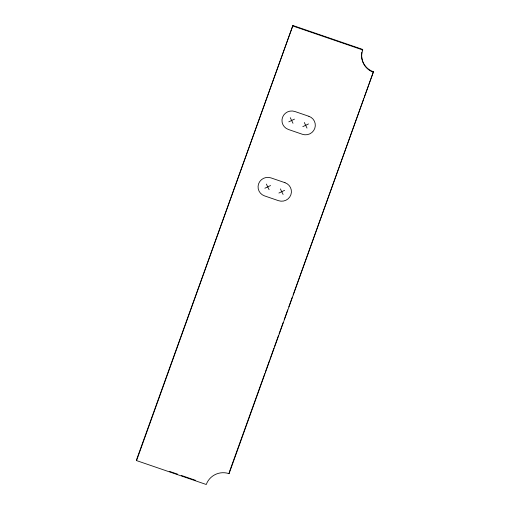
<?xml version="1.0" encoding="UTF-8"?>
<svg xmlns="http://www.w3.org/2000/svg" width="510" height="510" viewBox="0 0 510 510"><rect width="100%" height="100%" fill="white"/><g stroke="black" fill="none" stroke-linecap="round" stroke-linejoin="round"><path stroke-width="0.76" d="M373.562 72.312A17.869 17.563 -11.5 0 1 362.712 49.942L362.604 49.406L292.893 25.5L136.438 460.058L136.552 460.594L206.263 484.5A17.869 17.563 -11.5 0 1 229.06 473.669L373.447 71.776A17.869 17.563 -11.5 0 1 361.819 52.371M136.552 460.594L292.893 25.5M229.219 472.381L264.805 373.543M265.347 372.045L269.388 360.812M269.93 359.314L273.972 348.081M274.514 346.583L278.556 335.35M279.097 333.852L283.139 322.626M284.217 319.63L287.723 309.895M288.8 306.899L292.306 297.164M293.116 294.92L363.745 98.73M364.287 97.231L368.328 85.999M368.864 84.501L373.447 71.776M288.781 121.839L294.487 119.136M302.806 126.652L308.505 123.943M264.881 188.235L270.58 185.532M278.9 193.048L284.599 190.338M293.001 26.035L362.712 49.942M169.422 471.367L177.665 474.192M181.413 475.479L195.655 480.363M304.298 122.502L307.007 128.093M290.279 117.689L292.989 123.286M280.392 188.898L283.107 194.488M266.373 184.084L269.089 189.682M228.952 473.133L229.06 473.669M362.151 50.86A17.869 17.563 -11.5 0 1 362.604 49.406M308.894 116.305L294.869 111.499A9.677 9.511 -11.5 0 0 282.521 117.364A9.677 9.511 -11.5 0 0 288.399 129.476L302.417 134.289A9.677 9.511 -11.5 0 0 314.766 128.418A9.677 9.511 -11.5 0 0 308.894 116.305M284.988 182.701L270.969 177.894A9.677 9.511 -11.5 0 0 258.615 183.759A9.677 9.511 -11.5 0 0 264.492 195.872L278.511 200.685A9.677 9.511 -11.5 0 0 290.866 194.814A9.677 9.511 -11.5 0 0 284.988 182.701"/></g></svg>
